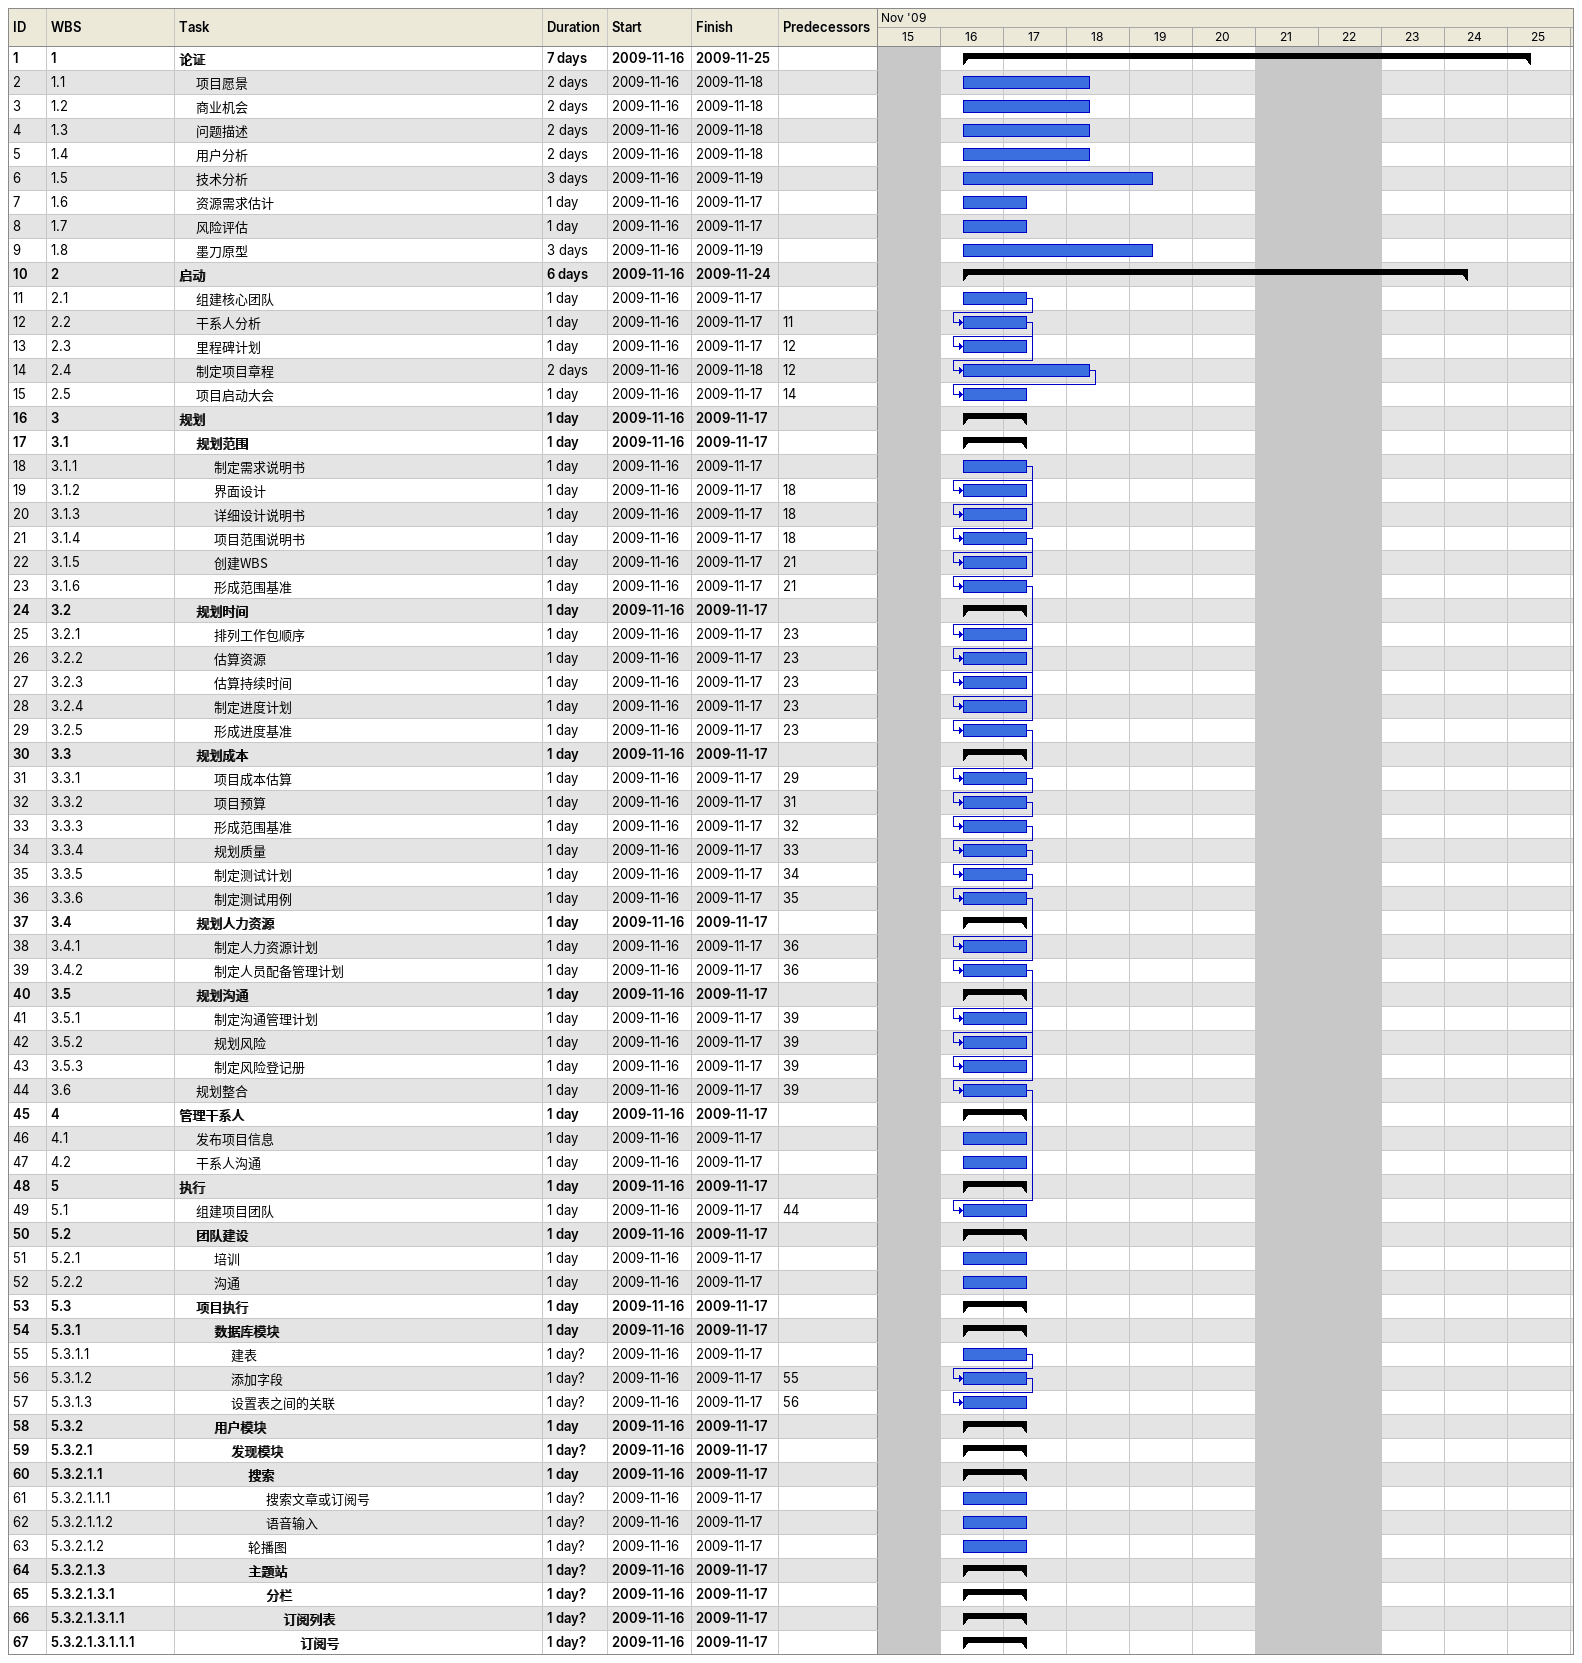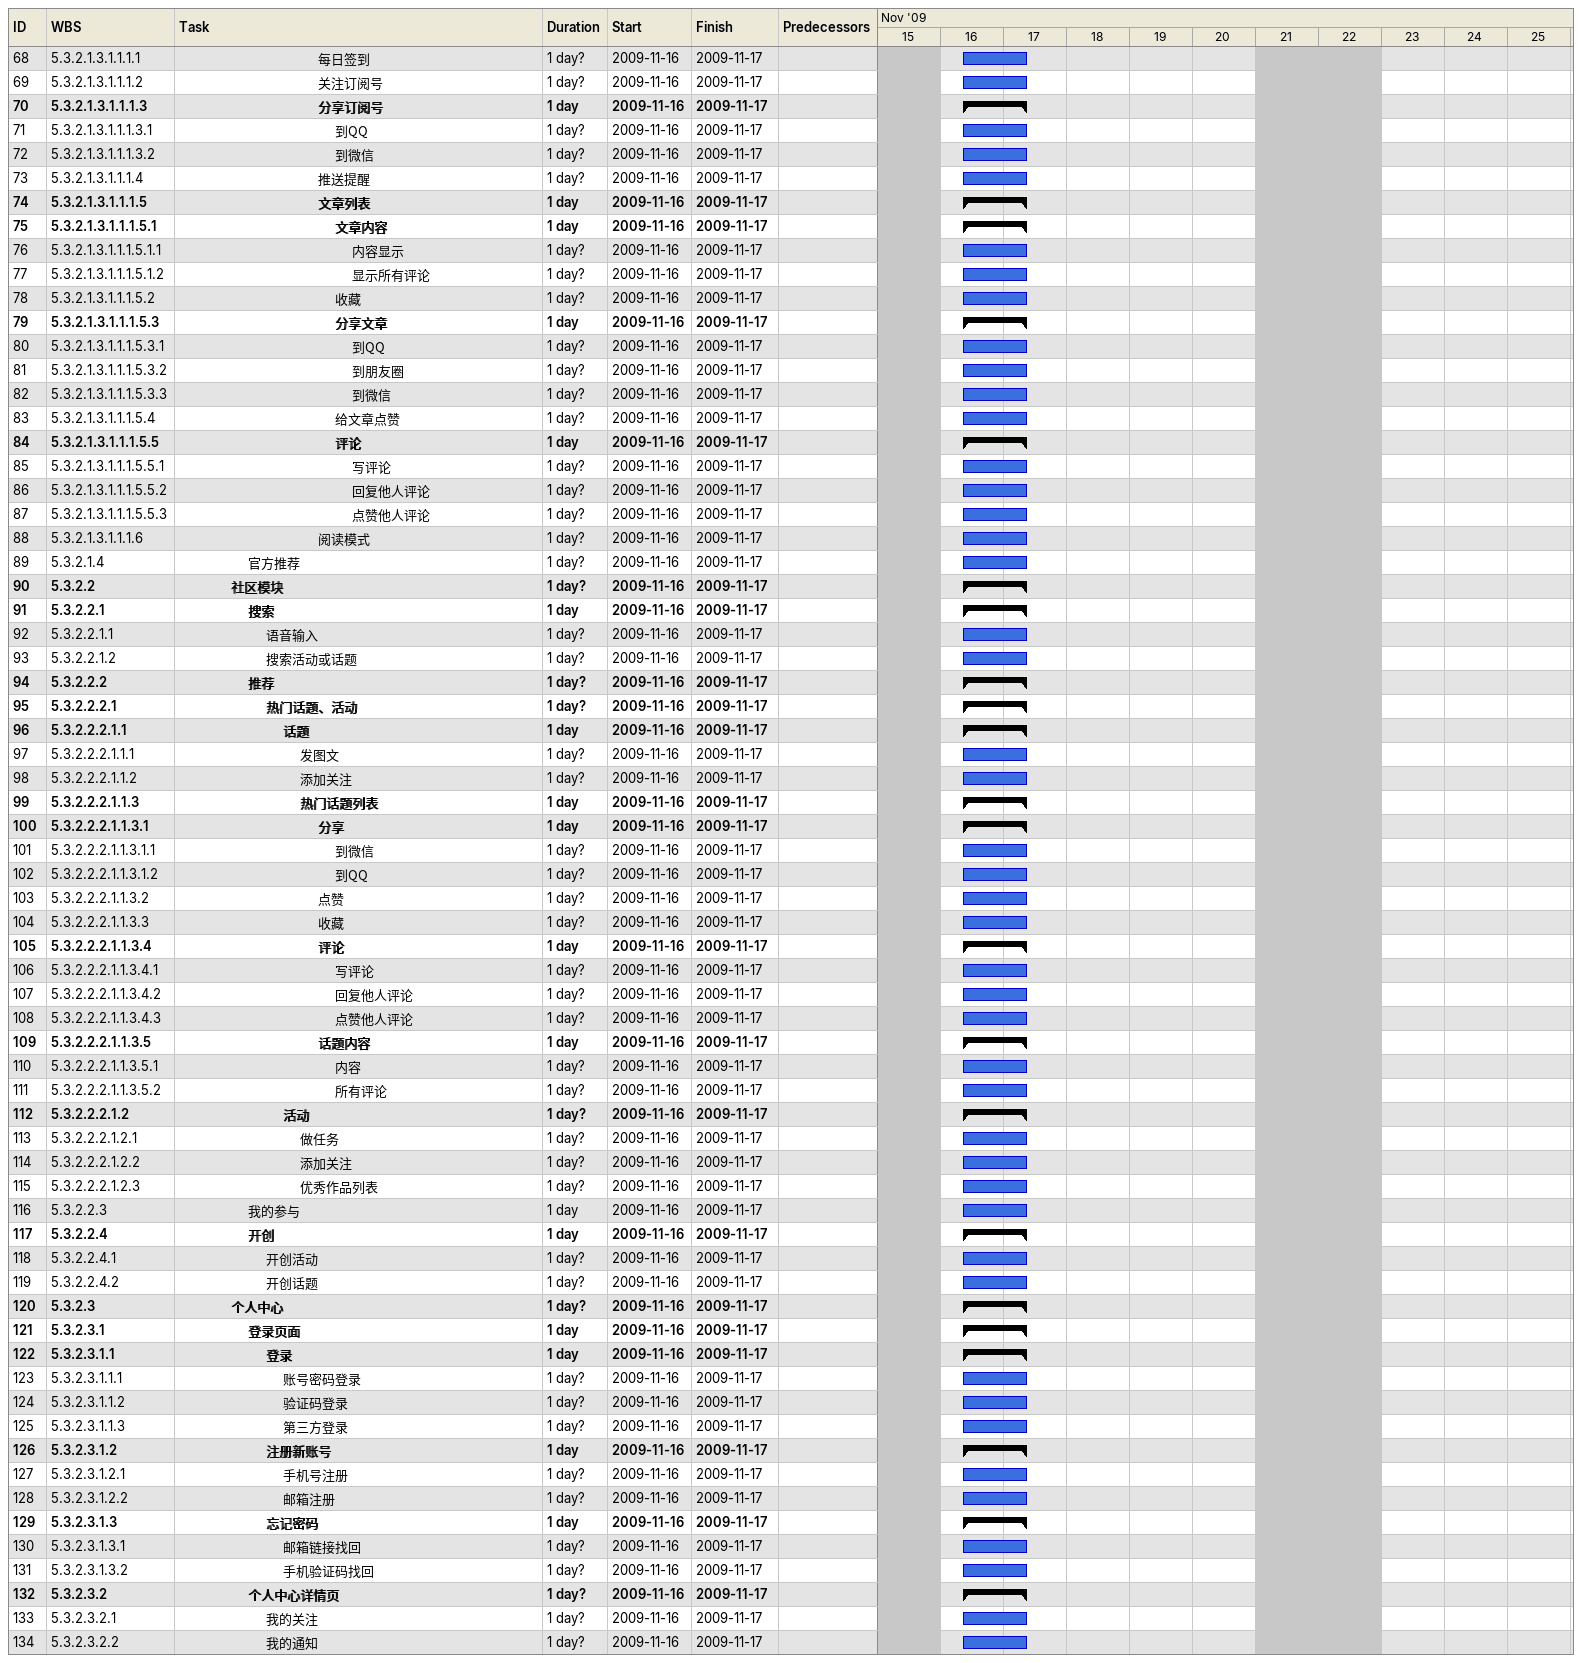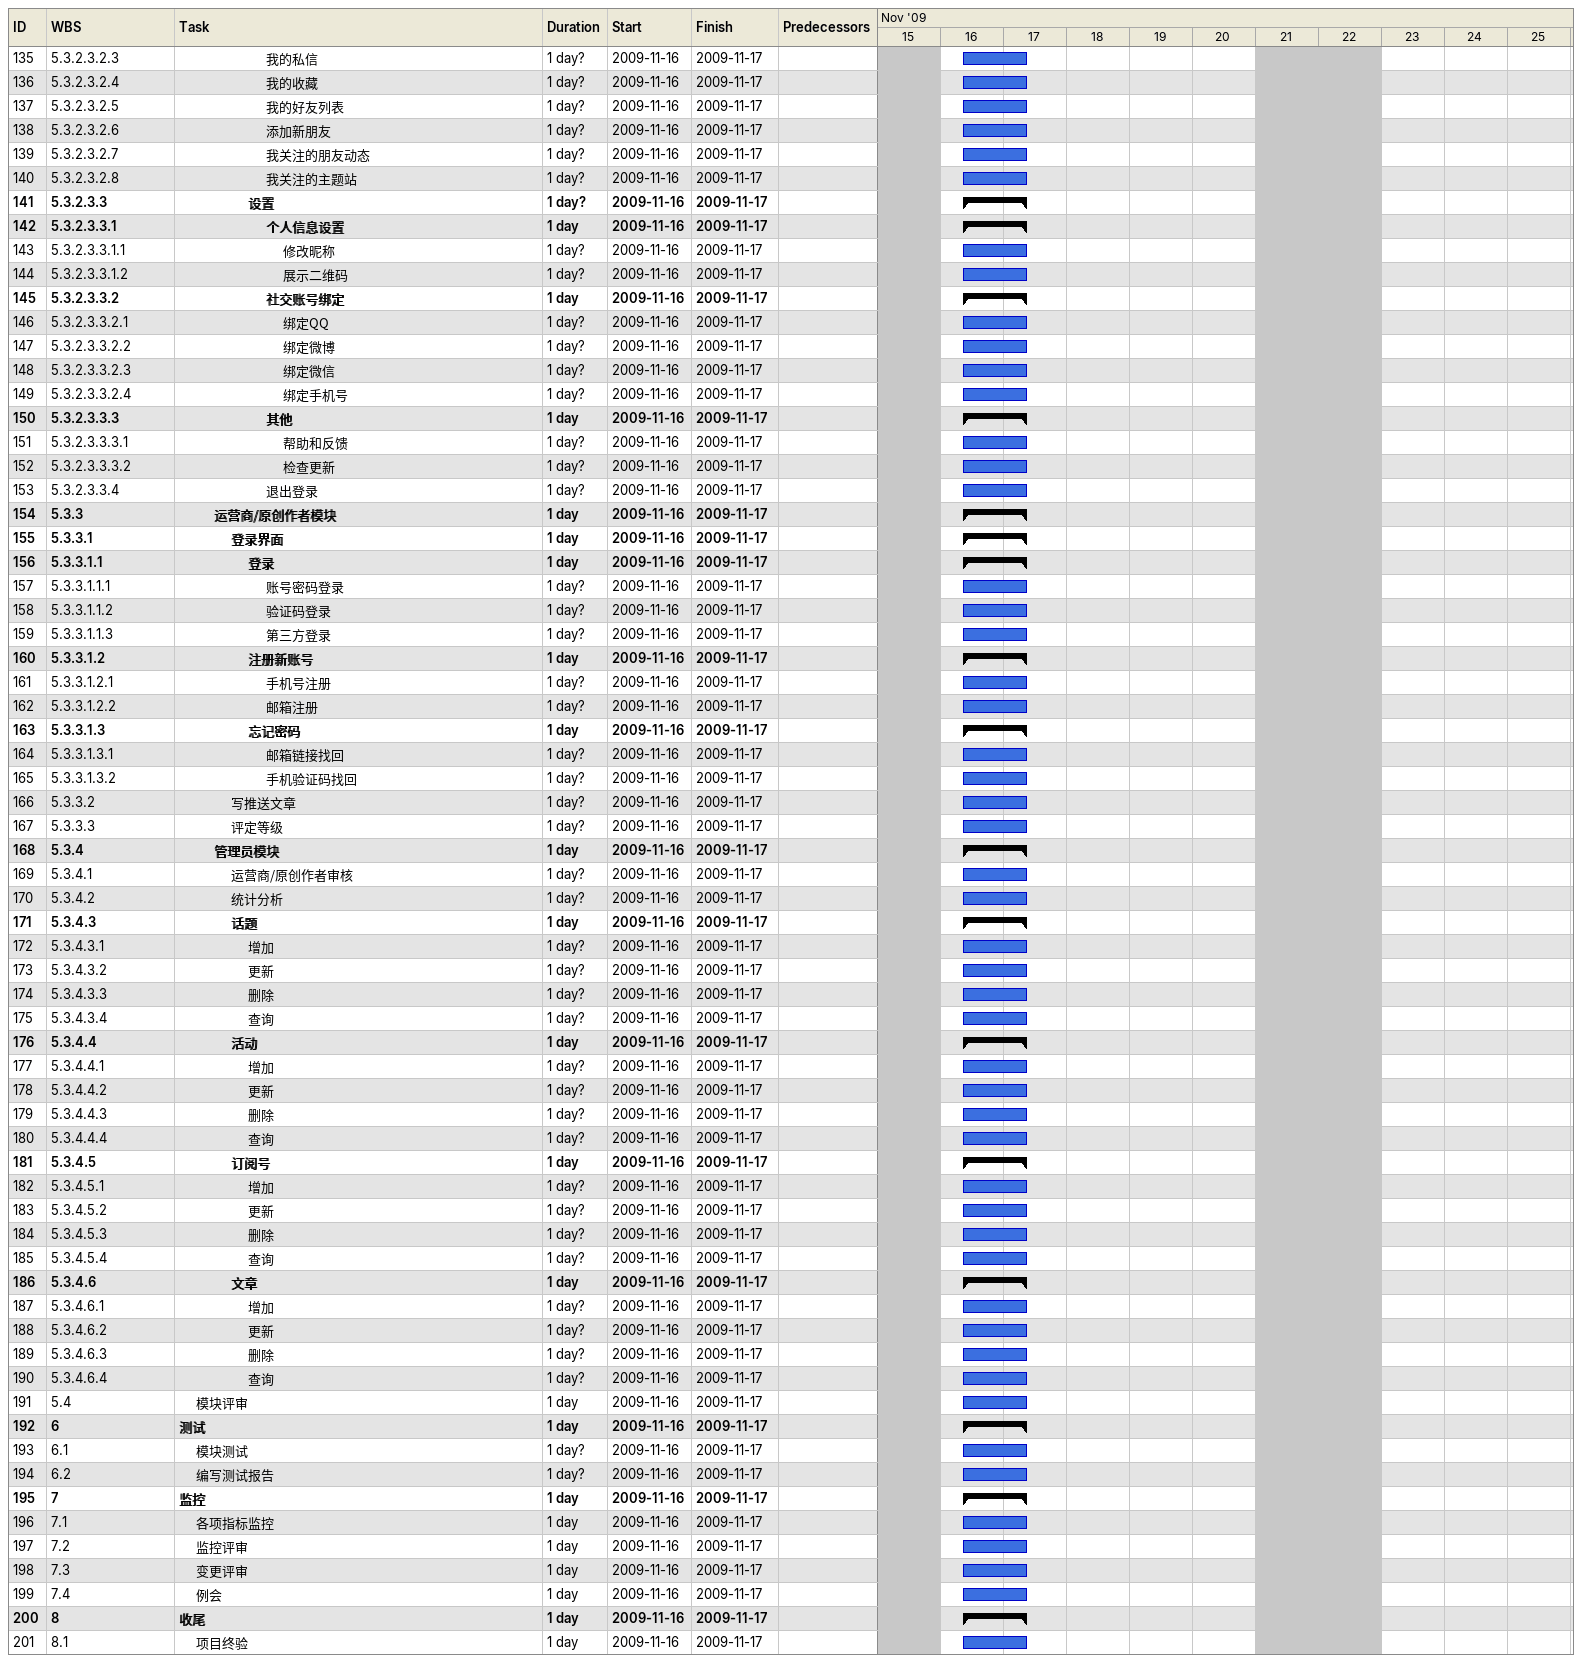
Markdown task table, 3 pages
| ID | WBS | Task | Duration | Start | Finish | Predecessors |
|---|---|---|---|---|---|---|
| 1 | 1 | **论证** | 7d | 2009-11-16 | 2009-11-25 |  |
| 2 | 1.1 | 项目愿景 | 2d | 2009-11-16 | 2009-11-18 |  |
| 3 | 1.2 | 商业机会 | 2d | 2009-11-16 | 2009-11-18 |  |
| 4 | 1.3 | 问题描述 | 2d | 2009-11-16 | 2009-11-18 |  |
| 5 | 1.4 | 用户分析 | 2d | 2009-11-16 | 2009-11-18 |  |
| 6 | 1.5 | 技术分析 | 3d | 2009-11-16 | 2009-11-19 |  |
| 7 | 1.6 | 资源需求估计 | 1d | 2009-11-16 | 2009-11-17 |  |
| 8 | 1.7 | 风险评估 | 1d | 2009-11-16 | 2009-11-17 |  |
| 9 | 1.8 | 墨刀原型 | 3d | 2009-11-16 | 2009-11-19 |  |
| 10 | 2 | **启动** | 6d | 2009-11-16 | 2009-11-24 |  |
| 11 | 2.1 | 组建核心团队 | 1d | 2009-11-16 | 2009-11-17 |  |
| 12 | 2.2 | 干系人分析 | 1d | 2009-11-16 | 2009-11-17 | 11 |
| 13 | 2.3 | 里程碑计划 | 1d | 2009-11-16 | 2009-11-17 | 12 |
| 14 | 2.4 | 制定项目章程 | 2d | 2009-11-16 | 2009-11-18 | 12 |
| 15 | 2.5 | 项目启动大会 | 1d | 2009-11-16 | 2009-11-17 | 14 |
| 16 | 3 | **规划** | 1d | 2009-11-16 | 2009-11-17 |  |
| 17 | 3.1 | **规划范围** | 1d | 2009-11-16 | 2009-11-17 |  |
| 18 | 3.1.1 | 制定需求说明书 | 1d | 2009-11-16 | 2009-11-17 |  |
| 19 | 3.1.2 | 界面设计 | 1d | 2009-11-16 | 2009-11-17 | 18 |
| 20 | 3.1.3 | 详细设计说明书 | 1d | 2009-11-16 | 2009-11-17 | 18 |
| 21 | 3.1.4 | 项目范围说明书 | 1d | 2009-11-16 | 2009-11-17 | 18 |
| 22 | 3.1.5 | 创建WBS | 1d | 2009-11-16 | 2009-11-17 | 21 |
| 23 | 3.1.6 | 形成范围基准 | 1d | 2009-11-16 | 2009-11-17 | 21 |
| 24 | 3.2 | **规划时间** | 1d | 2009-11-16 | 2009-11-17 |  |
| 25 | 3.2.1 | 排列工作包顺序 | 1d | 2009-11-16 | 2009-11-17 | 23 |
| 26 | 3.2.2 | 估算资源 | 1d | 2009-11-16 | 2009-11-17 | 23 |
| 27 | 3.2.3 | 估算持续时间 | 1d | 2009-11-16 | 2009-11-17 | 23 |
| 28 | 3.2.4 | 制定进度计划 | 1d | 2009-11-16 | 2009-11-17 | 23 |
| 29 | 3.2.5 | 形成进度基准 | 1d | 2009-11-16 | 2009-11-17 | 23 |
| 30 | 3.3 | **规划成本** | 1d | 2009-11-16 | 2009-11-17 |  |
| 31 | 3.3.1 | 项目成本估算 | 1d | 2009-11-16 | 2009-11-17 | 29 |
| 32 | 3.3.2 | 项目预算 | 1d | 2009-11-16 | 2009-11-17 | 31 |
| 33 | 3.3.3 | 形成范围基准 | 1d | 2009-11-16 | 2009-11-17 | 32 |
| 34 | 3.3.4 | 规划质量 | 1d | 2009-11-16 | 2009-11-17 | 33 |
| 35 | 3.3.5 | 制定测试计划 | 1d | 2009-11-16 | 2009-11-17 | 34 |
| 36 | 3.3.6 | 制定测试用例 | 1d | 2009-11-16 | 2009-11-17 | 35 |
| 37 | 3.4 | **规划人力资源** | 1d | 2009-11-16 | 2009-11-17 |  |
| 38 | 3.4.1 | 制定人力资源计划 | 1d | 2009-11-16 | 2009-11-17 | 36 |
| 39 | 3.4.2 | 制定人员配备管理计划 | 1d | 2009-11-16 | 2009-11-17 | 36 |
| 40 | 3.5 | **规划沟通** | 1d | 2009-11-16 | 2009-11-17 |  |
| 41 | 3.5.1 | 制定沟通管理计划 | 1d | 2009-11-16 | 2009-11-17 | 39 |
| 42 | 3.5.2 | 规划风险 | 1d | 2009-11-16 | 2009-11-17 | 39 |
| 43 | 3.5.3 | 制定风险登记册 | 1d | 2009-11-16 | 2009-11-17 | 39 |
| 44 | 3.6 | 规划整合 | 1d | 2009-11-16 | 2009-11-17 | 39 |
| 45 | 4 | **管理干系人** | 1d | 2009-11-16 | 2009-11-17 |  |
| 46 | 4.1 | 发布项目信息 | 1d | 2009-11-16 | 2009-11-17 |  |
| 47 | 4.2 | 干系人沟通 | 1d | 2009-11-16 | 2009-11-17 |  |
| 48 | 5 | **执行** | 1d | 2009-11-16 | 2009-11-17 |  |
| 49 | 5.1 | 组建项目团队 | 1d | 2009-11-16 | 2009-11-17 | 44 |
| 50 | 5.2 | **团队建设** | 1d | 2009-11-16 | 2009-11-17 |  |
| 51 | 5.2.1 | 培训 | 1d | 2009-11-16 | 2009-11-17 |  |
| 52 | 5.2.2 | 沟通 | 1d | 2009-11-16 | 2009-11-17 |  |
| 53 | 5.3 | **项目执行** | 1d | 2009-11-16 | 2009-11-17 |  |
| 54 | 5.3.1 | **数据库模块** | 1d | 2009-11-16 | 2009-11-17 |  |
| 55 | 5.3.1.1 | 建表 | 1d? | 2009-11-16 | 2009-11-17 |  |
| 56 | 5.3.1.2 | 添加字段 | 1d? | 2009-11-16 | 2009-11-17 | 55 |
| 57 | 5.3.1.3 | 设置表之间的关联 | 1d? | 2009-11-16 | 2009-11-17 | 56 |
| 58 | 5.3.2 | **用户模块** | 1d | 2009-11-16 | 2009-11-17 |  |
| 59 | 5.3.2.1 | **发现模块** | 1d? | 2009-11-16 | 2009-11-17 |  |
| 60 | 5.3.2.1.1 | **搜索** | 1d | 2009-11-16 | 2009-11-17 |  |
| 61 | 5.3.2.1.1.1 | 搜索文章或订阅号 | 1d? | 2009-11-16 | 2009-11-17 |  |
| 62 | 5.3.2.1.1.2 | 语音输入 | 1d? | 2009-11-16 | 2009-11-17 |  |
| 63 | 5.3.2.1.2 | 轮播图 | 1d? | 2009-11-16 | 2009-11-17 |  |
| 64 | 5.3.2.1.3 | **主题站** | 1d? | 2009-11-16 | 2009-11-17 |  |
| 65 | 5.3.2.1.3.1 | **分栏** | 1d? | 2009-11-16 | 2009-11-17 |  |
| 66 | 5.3.2.1.3.1.1 | **订阅列表** | 1d? | 2009-11-16 | 2009-11-17 |  |
| 67 | 5.3.2.1.3.1.1.1 | **订阅号** | 1d? | 2009-11-16 | 2009-11-17 |  |
| 68 | 5.3.2.1.3.1.1.1.1 | 每日签到 | 1d? | 2009-11-16 | 2009-11-17 |  |
| 69 | 5.3.2.1.3.1.1.1.2 | 关注订阅号 | 1d? | 2009-11-16 | 2009-11-17 |  |
| 70 | 5.3.2.1.3.1.1.1.3 | **分享订阅号** | 1d | 2009-11-16 | 2009-11-17 |  |
| 71 | 5.3.2.1.3.1.1.1.3.1 | 到QQ | 1d? | 2009-11-16 | 2009-11-17 |  |
| 72 | 5.3.2.1.3.1.1.1.3.2 | 到微信 | 1d? | 2009-11-16 | 2009-11-17 |  |
| 73 | 5.3.2.1.3.1.1.1.4 | 推送提醒 | 1d? | 2009-11-16 | 2009-11-17 |  |
| 74 | 5.3.2.1.3.1.1.1.5 | **文章列表** | 1d | 2009-11-16 | 2009-11-17 |  |
| 75 | 5.3.2.1.3.1.1.1.5.1 | **文章内容** | 1d | 2009-11-16 | 2009-11-17 |  |
| 76 | 5.3.2.1.3.1.1.1.5.1.1 | 内容显示 | 1d? | 2009-11-16 | 2009-11-17 |  |
| 77 | 5.3.2.1.3.1.1.1.5.1.2 | 显示所有评论 | 1d? | 2009-11-16 | 2009-11-17 |  |
| 78 | 5.3.2.1.3.1.1.1.5.2 | 收藏 | 1d? | 2009-11-16 | 2009-11-17 |  |
| 79 | 5.3.2.1.3.1.1.1.5.3 | **分享文章** | 1d | 2009-11-16 | 2009-11-17 |  |
| 80 | 5.3.2.1.3.1.1.1.5.3.1 | 到QQ | 1d? | 2009-11-16 | 2009-11-17 |  |
| 81 | 5.3.2.1.3.1.1.1.5.3.2 | 到朋友圈 | 1d? | 2009-11-16 | 2009-11-17 |  |
| 82 | 5.3.2.1.3.1.1.1.5.3.3 | 到微信 | 1d? | 2009-11-16 | 2009-11-17 |  |
| 83 | 5.3.2.1.3.1.1.1.5.4 | 给文章点赞 | 1d? | 2009-11-16 | 2009-11-17 |  |
| 84 | 5.3.2.1.3.1.1.1.5.5 | **评论** | 1d | 2009-11-16 | 2009-11-17 |  |
| 85 | 5.3.2.1.3.1.1.1.5.5.1 | 写评论 | 1d? | 2009-11-16 | 2009-11-17 |  |
| 86 | 5.3.2.1.3.1.1.1.5.5.2 | 回复他人评论 | 1d? | 2009-11-16 | 2009-11-17 |  |
| 87 | 5.3.2.1.3.1.1.1.5.5.3 | 点赞他人评论 | 1d? | 2009-11-16 | 2009-11-17 |  |
| 88 | 5.3.2.1.3.1.1.1.6 | 阅读模式 | 1d? | 2009-11-16 | 2009-11-17 |  |
| 89 | 5.3.2.1.4 | 官方推荐 | 1d? | 2009-11-16 | 2009-11-17 |  |
| 90 | 5.3.2.2 | **社区模块** | 1d? | 2009-11-16 | 2009-11-17 |  |
| 91 | 5.3.2.2.1 | **搜索** | 1d | 2009-11-16 | 2009-11-17 |  |
| 92 | 5.3.2.2.1.1 | 语音输入 | 1d? | 2009-11-16 | 2009-11-17 |  |
| 93 | 5.3.2.2.1.2 | 搜索活动或话题 | 1d? | 2009-11-16 | 2009-11-17 |  |
| 94 | 5.3.2.2.2 | **推荐** | 1d? | 2009-11-16 | 2009-11-17 |  |
| 95 | 5.3.2.2.2.1 | **热门话题、活动** | 1d? | 2009-11-16 | 2009-11-17 |  |
| 96 | 5.3.2.2.2.1.1 | **话题** | 1d | 2009-11-16 | 2009-11-17 |  |
| 97 | 5.3.2.2.2.1.1.1 | 发图文 | 1d? | 2009-11-16 | 2009-11-17 |  |
| 98 | 5.3.2.2.2.1.1.2 | 添加关注 | 1d? | 2009-11-16 | 2009-11-17 |  |
| 99 | 5.3.2.2.2.1.1.3 | **热门话题列表** | 1d | 2009-11-16 | 2009-11-17 |  |
| 100 | 5.3.2.2.2.1.1.3.1 | **分享** | 1d | 2009-11-16 | 2009-11-17 |  |
| 101 | 5.3.2.2.2.1.1.3.1.1 | 到微信 | 1d? | 2009-11-16 | 2009-11-17 |  |
| 102 | 5.3.2.2.2.1.1.3.1.2 | 到QQ | 1d? | 2009-11-16 | 2009-11-17 |  |
| 103 | 5.3.2.2.2.1.1.3.2 | 点赞 | 1d? | 2009-11-16 | 2009-11-17 |  |
| 104 | 5.3.2.2.2.1.1.3.3 | 收藏 | 1d? | 2009-11-16 | 2009-11-17 |  |
| 105 | 5.3.2.2.2.1.1.3.4 | **评论** | 1d | 2009-11-16 | 2009-11-17 |  |
| 106 | 5.3.2.2.2.1.1.3.4.1 | 写评论 | 1d? | 2009-11-16 | 2009-11-17 |  |
| 107 | 5.3.2.2.2.1.1.3.4.2 | 回复他人评论 | 1d? | 2009-11-16 | 2009-11-17 |  |
| 108 | 5.3.2.2.2.1.1.3.4.3 | 点赞他人评论 | 1d? | 2009-11-16 | 2009-11-17 |  |
| 109 | 5.3.2.2.2.1.1.3.5 | **话题内容** | 1d | 2009-11-16 | 2009-11-17 |  |
| 110 | 5.3.2.2.2.1.1.3.5.1 | 内容 | 1d? | 2009-11-16 | 2009-11-17 |  |
| 111 | 5.3.2.2.2.1.1.3.5.2 | 所有评论 | 1d? | 2009-11-16 | 2009-11-17 |  |
| 112 | 5.3.2.2.2.1.2 | **活动** | 1d? | 2009-11-16 | 2009-11-17 |  |
| 113 | 5.3.2.2.2.1.2.1 | 做任务 | 1d? | 2009-11-16 | 2009-11-17 |  |
| 114 | 5.3.2.2.2.1.2.2 | 添加关注 | 1d? | 2009-11-16 | 2009-11-17 |  |
| 115 | 5.3.2.2.2.1.2.3 | 优秀作品列表 | 1d? | 2009-11-16 | 2009-11-17 |  |
| 116 | 5.3.2.2.3 | 我的参与 | 1d | 2009-11-16 | 2009-11-17 |  |
| 117 | 5.3.2.2.4 | **开创** | 1d | 2009-11-16 | 2009-11-17 |  |
| 118 | 5.3.2.2.4.1 | 开创活动 | 1d? | 2009-11-16 | 2009-11-17 |  |
| 119 | 5.3.2.2.4.2 | 开创话题 | 1d? | 2009-11-16 | 2009-11-17 |  |
| 120 | 5.3.2.3 | **个人中心** | 1d? | 2009-11-16 | 2009-11-17 |  |
| 121 | 5.3.2.3.1 | **登录页面** | 1d | 2009-11-16 | 2009-11-17 |  |
| 122 | 5.3.2.3.1.1 | **登录** | 1d | 2009-11-16 | 2009-11-17 |  |
| 123 | 5.3.2.3.1.1.1 | 账号密码登录 | 1d? | 2009-11-16 | 2009-11-17 |  |
| 124 | 5.3.2.3.1.1.2 | 验证码登录 | 1d? | 2009-11-16 | 2009-11-17 |  |
| 125 | 5.3.2.3.1.1.3 | 第三方登录 | 1d? | 2009-11-16 | 2009-11-17 |  |
| 126 | 5.3.2.3.1.2 | **注册新账号** | 1d | 2009-11-16 | 2009-11-17 |  |
| 127 | 5.3.2.3.1.2.1 | 手机号注册 | 1d? | 2009-11-16 | 2009-11-17 |  |
| 128 | 5.3.2.3.1.2.2 | 邮箱注册 | 1d? | 2009-11-16 | 2009-11-17 |  |
| 129 | 5.3.2.3.1.3 | **忘记密码** | 1d | 2009-11-16 | 2009-11-17 |  |
| 130 | 5.3.2.3.1.3.1 | 邮箱链接找回 | 1d? | 2009-11-16 | 2009-11-17 |  |
| 131 | 5.3.2.3.1.3.2 | 手机验证码找回 | 1d? | 2009-11-16 | 2009-11-17 |  |
| 132 | 5.3.2.3.2 | **个人中心详情页** | 1d? | 2009-11-16 | 2009-11-17 |  |
| 133 | 5.3.2.3.2.1 | 我的关注 | 1d? | 2009-11-16 | 2009-11-17 |  |
| 134 | 5.3.2.3.2.2 | 我的通知 | 1d? | 2009-11-16 | 2009-11-17 |  |
| 135 | 5.3.2.3.2.3 | 我的私信 | 1d? | 2009-11-16 | 2009-11-17 |  |
| 136 | 5.3.2.3.2.4 | 我的收藏 | 1d? | 2009-11-16 | 2009-11-17 |  |
| 137 | 5.3.2.3.2.5 | 我的好友列表 | 1d? | 2009-11-16 | 2009-11-17 |  |
| 138 | 5.3.2.3.2.6 | 添加新朋友 | 1d? | 2009-11-16 | 2009-11-17 |  |
| 139 | 5.3.2.3.2.7 | 我关注的朋友动态 | 1d? | 2009-11-16 | 2009-11-17 |  |
| 140 | 5.3.2.3.2.8 | 我关注的主题站 | 1d? | 2009-11-16 | 2009-11-17 |  |
| 141 | 5.3.2.3.3 | **设置** | 1d? | 2009-11-16 | 2009-11-17 |  |
| 142 | 5.3.2.3.3.1 | **个人信息设置** | 1d | 2009-11-16 | 2009-11-17 |  |
| 143 | 5.3.2.3.3.1.1 | 修改昵称 | 1d? | 2009-11-16 | 2009-11-17 |  |
| 144 | 5.3.2.3.3.1.2 | 展示二维码 | 1d? | 2009-11-16 | 2009-11-17 |  |
| 145 | 5.3.2.3.3.2 | **社交账号绑定** | 1d | 2009-11-16 | 2009-11-17 |  |
| 146 | 5.3.2.3.3.2.1 | 绑定QQ | 1d? | 2009-11-16 | 2009-11-17 |  |
| 147 | 5.3.2.3.3.2.2 | 绑定微博 | 1d? | 2009-11-16 | 2009-11-17 |  |
| 148 | 5.3.2.3.3.2.3 | 绑定微信 | 1d? | 2009-11-16 | 2009-11-17 |  |
| 149 | 5.3.2.3.3.2.4 | 绑定手机号 | 1d? | 2009-11-16 | 2009-11-17 |  |
| 150 | 5.3.2.3.3.3 | **其他** | 1d | 2009-11-16 | 2009-11-17 |  |
| 151 | 5.3.2.3.3.3.1 | 帮助和反馈 | 1d? | 2009-11-16 | 2009-11-17 |  |
| 152 | 5.3.2.3.3.3.2 | 检查更新 | 1d? | 2009-11-16 | 2009-11-17 |  |
| 153 | 5.3.2.3.3.4 | 退出登录 | 1d? | 2009-11-16 | 2009-11-17 |  |
| 154 | 5.3.3 | **运营商/原创作者模块** | 1d | 2009-11-16 | 2009-11-17 |  |
| 155 | 5.3.3.1 | **登录界面** | 1d | 2009-11-16 | 2009-11-17 |  |
| 156 | 5.3.3.1.1 | **登录** | 1d | 2009-11-16 | 2009-11-17 |  |
| 157 | 5.3.3.1.1.1 | 账号密码登录 | 1d? | 2009-11-16 | 2009-11-17 |  |
| 158 | 5.3.3.1.1.2 | 验证码登录 | 1d? | 2009-11-16 | 2009-11-17 |  |
| 159 | 5.3.3.1.1.3 | 第三方登录 | 1d? | 2009-11-16 | 2009-11-17 |  |
| 160 | 5.3.3.1.2 | **注册新账号** | 1d | 2009-11-16 | 2009-11-17 |  |
| 161 | 5.3.3.1.2.1 | 手机号注册 | 1d? | 2009-11-16 | 2009-11-17 |  |
| 162 | 5.3.3.1.2.2 | 邮箱注册 | 1d? | 2009-11-16 | 2009-11-17 |  |
| 163 | 5.3.3.1.3 | **忘记密码** | 1d | 2009-11-16 | 2009-11-17 |  |
| 164 | 5.3.3.1.3.1 | 邮箱链接找回 | 1d? | 2009-11-16 | 2009-11-17 |  |
| 165 | 5.3.3.1.3.2 | 手机验证码找回 | 1d? | 2009-11-16 | 2009-11-17 |  |
| 166 | 5.3.3.2 | 写推送文章 | 1d? | 2009-11-16 | 2009-11-17 |  |
| 167 | 5.3.3.3 | 评定等级 | 1d? | 2009-11-16 | 2009-11-17 |  |
| 168 | 5.3.4 | **管理员模块** | 1d | 2009-11-16 | 2009-11-17 |  |
| 169 | 5.3.4.1 | 运营商/原创作者审核 | 1d? | 2009-11-16 | 2009-11-17 |  |
| 170 | 5.3.4.2 | 统计分析 | 1d? | 2009-11-16 | 2009-11-17 |  |
| 171 | 5.3.4.3 | **话题** | 1d | 2009-11-16 | 2009-11-17 |  |
| 172 | 5.3.4.3.1 | 增加 | 1d? | 2009-11-16 | 2009-11-17 |  |
| 173 | 5.3.4.3.2 | 更新 | 1d? | 2009-11-16 | 2009-11-17 |  |
| 174 | 5.3.4.3.3 | 删除 | 1d? | 2009-11-16 | 2009-11-17 |  |
| 175 | 5.3.4.3.4 | 查询 | 1d? | 2009-11-16 | 2009-11-17 |  |
| 176 | 5.3.4.4 | **活动** | 1d | 2009-11-16 | 2009-11-17 |  |
| 177 | 5.3.4.4.1 | 增加 | 1d? | 2009-11-16 | 2009-11-17 |  |
| 178 | 5.3.4.4.2 | 更新 | 1d? | 2009-11-16 | 2009-11-17 |  |
| 179 | 5.3.4.4.3 | 删除 | 1d? | 2009-11-16 | 2009-11-17 |  |
| 180 | 5.3.4.4.4 | 查询 | 1d? | 2009-11-16 | 2009-11-17 |  |
| 181 | 5.3.4.5 | **订阅号** | 1d | 2009-11-16 | 2009-11-17 |  |
| 182 | 5.3.4.5.1 | 增加 | 1d? | 2009-11-16 | 2009-11-17 |  |
| 183 | 5.3.4.5.2 | 更新 | 1d? | 2009-11-16 | 2009-11-17 |  |
| 184 | 5.3.4.5.3 | 删除 | 1d? | 2009-11-16 | 2009-11-17 |  |
| 185 | 5.3.4.5.4 | 查询 | 1d? | 2009-11-16 | 2009-11-17 |  |
| 186 | 5.3.4.6 | **文章** | 1d | 2009-11-16 | 2009-11-17 |  |
| 187 | 5.3.4.6.1 | 增加 | 1d? | 2009-11-16 | 2009-11-17 |  |
| 188 | 5.3.4.6.2 | 更新 | 1d? | 2009-11-16 | 2009-11-17 |  |
| 189 | 5.3.4.6.3 | 删除 | 1d? | 2009-11-16 | 2009-11-17 |  |
| 190 | 5.3.4.6.4 | 查询 | 1d? | 2009-11-16 | 2009-11-17 |  |
| 191 | 5.4 | 模块评审 | 1d | 2009-11-16 | 2009-11-17 |  |
| 192 | 6 | **测试** | 1d | 2009-11-16 | 2009-11-17 |  |
| 193 | 6.1 | 模块测试 | 1d? | 2009-11-16 | 2009-11-17 |  |
| 194 | 6.2 | 编写测试报告 | 1d? | 2009-11-16 | 2009-11-17 |  |
| 195 | 7 | **监控** | 1d | 2009-11-16 | 2009-11-17 |  |
| 196 | 7.1 | 各项指标监控 | 1d | 2009-11-16 | 2009-11-17 |  |
| 197 | 7.2 | 监控评审 | 1d | 2009-11-16 | 2009-11-17 |  |
| 198 | 7.3 | 变更评审 | 1d | 2009-11-16 | 2009-11-17 |  |
| 199 | 7.4 | 例会 | 1d | 2009-11-16 | 2009-11-17 |  |
| 200 | 8 | **收尾** | 1d | 2009-11-16 | 2009-11-17 |  |
| 201 | 8.1 | 项目终验 | 1d | 2009-11-16 | 2009-11-17 |  |
